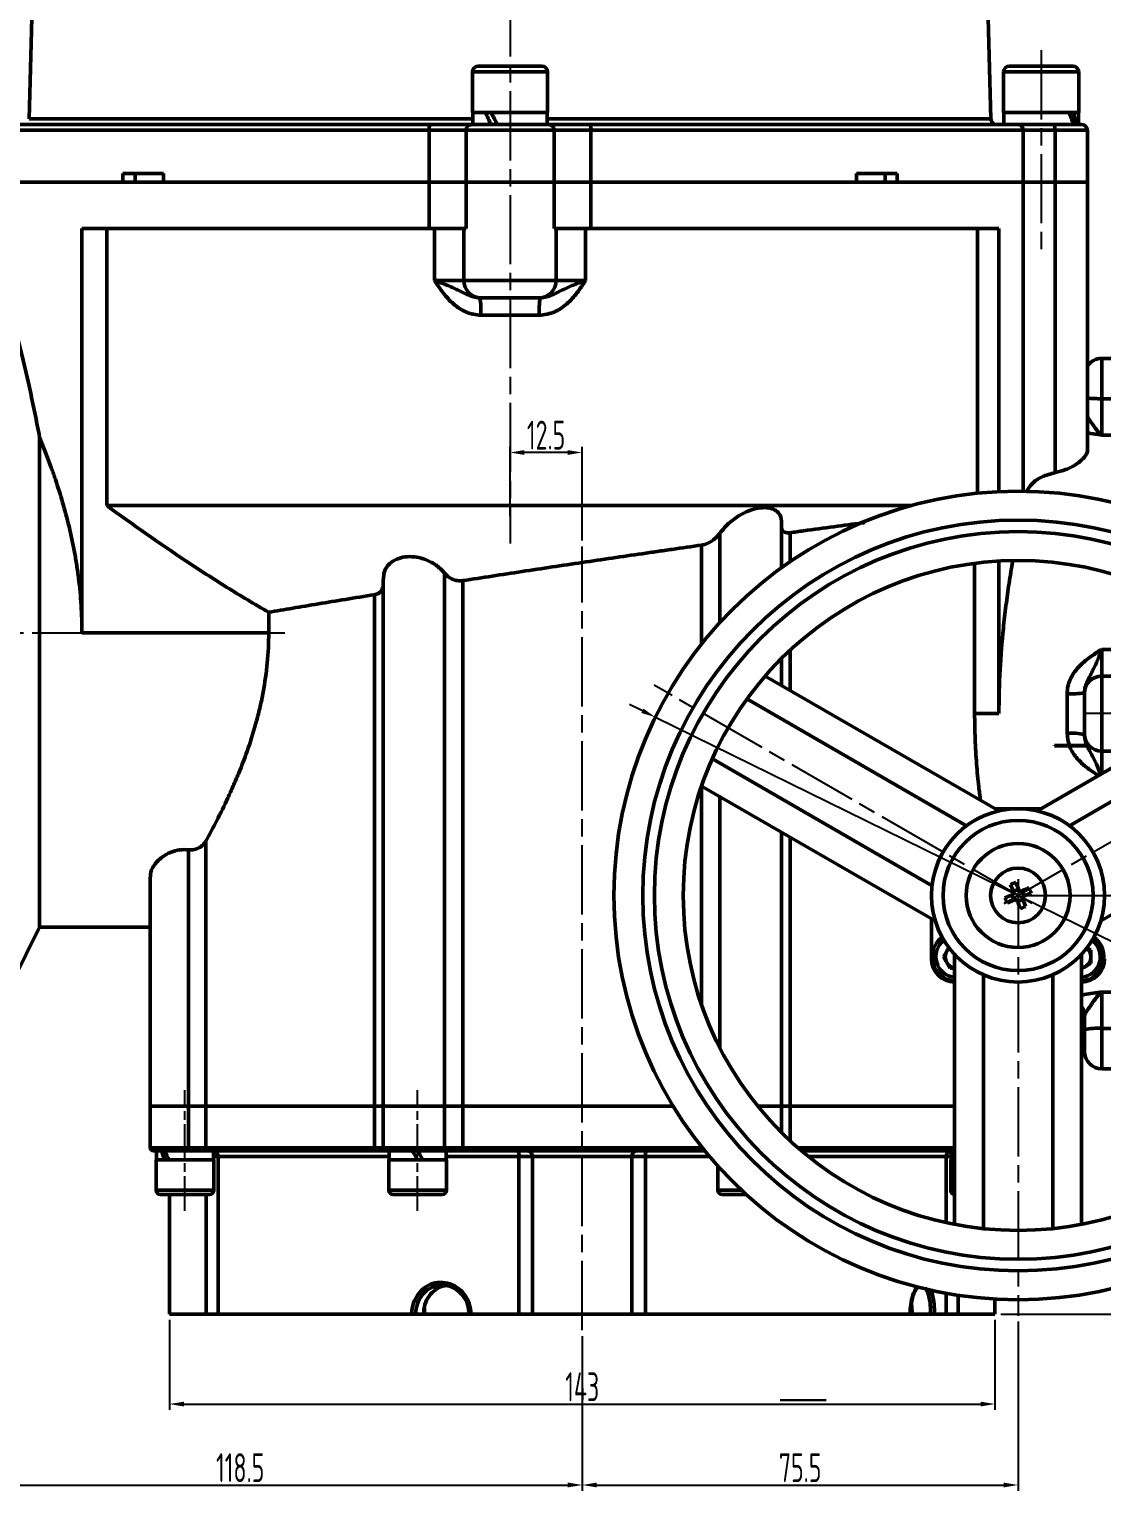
# Model space of a CAD drawing. Header units: millimetres. Extents: x 3338 to 4235, y 1659 to 2315.
# Drawn here: x 3509.4 to 3695.2, y 1926.8 to 2179.9 of the extents above; entities that cross this region are included whole.
import ezdxf

# ---------------------------------------------------------------- set-up
doc = ezdxf.new("R2010")
doc.units = ezdxf.units.MM
doc.linetypes.add('AM_ISO08W050', pattern=[18, 12, -1.5, 3, -1.5])
doc.linetypes.add('AM_ISO08W050x2', pattern=[9, 6, -0.75, 1.5, -0.75])
doc.layers.add('2-粗实线', color=4, linetype='Continuous')
for name, color, linetype, lineweight in [('4-尺寸线', 7, 'Continuous', 15), ('AM_5', 3, 'Continuous', 25), ('AM_7', 4, 'AM_ISO08W050', 25), ('AM_BOR', 7, 'Continuous', 50)]:
    doc.layers.add(name, color=color, linetype=linetype, lineweight=lineweight)
doc.styles.add('工程字', font='gbenor.shx', dxfattribs={"width": 0.707, "bigfont": 'hztxt.shx'})
doc.dimstyles.new('AM_GB', dxfattribs={"dimtxt": 3.5, "dimasz": 2.5, "dimexe": 1, "dimexo": 1, "dimgap": 0.5, "dimtad": 1, "dimdsep": 46, "dimtxsty": '工程字', "dimcen": 0, "dimclrd": 256, "dimclre": 256, "dimclrt": 2, "dimadec": 0, "dimazin": 2, "dimtp": 0.1, "dimtm": 0.1, "dimtfac": 0.71, "dimtmove": 0, "dimatfit": 3, "dimfxl": 0, "dimlwd": -1, "dimlwe": -1, "dimarcsym": 0})
doc.dimstyles.new('AM_GB$0', dxfattribs={"dimtxt": 3.5, "dimasz": 2.5, "dimexe": 1, "dimexo": 1, "dimgap": 0.5, "dimtad": 1, "dimdsep": 46, "dimtxsty": '工程字', "dimcen": 0, "dimclrd": 256, "dimclre": 256, "dimclrt": 2, "dimadec": 0, "dimazin": 2, "dimtp": 0.1, "dimtm": 0.1, "dimtfac": 0.71, "dimtmove": 0, "dimatfit": 3, "dimfxl": 0, "dimlwd": -1, "dimlwe": -1, "dimarcsym": 0})

# ---------------------------------------------------------------- blocks, each defined once
blk = doc.blocks.new('*D1')
at = {"layer": 'AM_5', "transparency": 16777216}
for p, q in [((3605.18, 1953.64), (3605.18, 1926.84)), ((3486.68, 1938.84), (3486.68, 1926.84)), ((3489.18, 1927.84), (3602.68, 1927.84))]:
    blk.add_line(p, q, dxfattribs=at)
for points in [[(3489.18, 1928.26), (3489.18, 1927.43), (3486.68, 1927.84)], [(3602.68, 1928.26), (3602.68, 1927.43), (3605.18, 1927.84)]]:
    blk.add_solid(points, dxfattribs=at)
at = {"layer": 'Defpoints', "color": 0}
for p in [(3605.18, 1954.64), (3486.68, 1939.84), (3605.18, 1927.84)]:
    blk.add_point(p, dxfattribs=at)
at = {"layer": 'AM_5', "color": 2, "transparency": 16777216, "insert": (3545.93, 1930.84), "char_height": 5, "attachment_point": 5, "style": '工程字'}
blk.add_mtext('118.5', dxfattribs=at)
blk = doc.blocks.new('*D2')
at = {"layer": 'AM_5', "transparency": 16777216}
for p, q in [((3680.68, 1956.14), (3680.68, 1926.84)), ((3605.18, 1953.64), (3605.18, 1926.84)), ((3607.68, 1927.84), (3678.18, 1927.84))]:
    blk.add_line(p, q, dxfattribs=at)
for points in [[(3607.68, 1928.26), (3607.68, 1927.43), (3605.18, 1927.84)], [(3678.18, 1928.26), (3678.18, 1927.43), (3680.68, 1927.84)]]:
    blk.add_solid(points, dxfattribs=at)
at = {"layer": 'Defpoints', "color": 0}
for p in [(3680.68, 1957.14), (3605.18, 1954.64), (3680.68, 1927.84)]:
    blk.add_point(p, dxfattribs=at)
at = {"layer": 'AM_5', "color": 2, "transparency": 16777216, "insert": (3642.93, 1930.84), "char_height": 5, "attachment_point": 5, "style": '工程字'}
blk.add_mtext('75.5', dxfattribs=at)
blk = doc.blocks.new('*D3')
at = {"layer": 'AM_5', "transparency": 16777216}
for p, q in [((3681.68, 2029.93), (3820.52, 2029.93)), ((3819.52, 1959.93), (3819.52, 2027.43)), ((3677.68, 1957.43), (3820.52, 1957.43))]:
    blk.add_line(p, q, dxfattribs=at)
for points in [[(3819.11, 2027.43), (3819.94, 2027.43), (3819.52, 2029.93)], [(3819.11, 1959.93), (3819.94, 1959.93), (3819.52, 1957.43)]]:
    blk.add_solid(points, dxfattribs=at)
at = {"layer": 'Defpoints', "color": 0}
for p in [(3680.68, 2029.93), (3819.52, 2029.93), (3676.68, 1957.43)]:
    blk.add_point(p, dxfattribs=at)
at = {"layer": 'AM_5', "color": 2, "transparency": 16777216, "insert": (3816.52, 1993.68), "char_height": 5, "attachment_point": 5, "rotation": 90, "style": '工程字'}
blk.add_mtext('72.5', dxfattribs=at)
blk = doc.blocks.new('*D4')
at = {"layer": 'AM_5', "transparency": 16777216}
for p, q in [((3807.67, 2061.43), (3834.74, 2061.43)), ((3833.74, 1959.93), (3833.74, 2058.93)), ((3677.68, 1957.43), (3834.74, 1957.43))]:
    blk.add_line(p, q, dxfattribs=at)
for points in [[(3833.32, 2058.93), (3834.16, 2058.93), (3833.74, 2061.43)], [(3833.32, 1959.93), (3834.16, 1959.93), (3833.74, 1957.43)]]:
    blk.add_solid(points, dxfattribs=at)
at = {"layer": 'Defpoints', "color": 0}
for p in [(3806.67, 2061.43), (3833.74, 2061.43), (3676.68, 1957.43)]:
    blk.add_point(p, dxfattribs=at)
at = {"layer": 'AM_5', "color": 2, "transparency": 16777216, "insert": (3830.74, 2009.43), "char_height": 5, "attachment_point": 5, "rotation": 90, "style": '工程字'}
blk.add_mtext('104', dxfattribs=at)
blk = doc.blocks.new('*D9')
at = {"layer": 'AM_5', "transparency": 16777216}
for p, q in [((3592.68, 2095.64), (3592.68, 2107.64)), ((3602.67, 2106.64), (3595.18, 2106.64)), ((3605.17, 2091.38), (3605.17, 2107.64))]:
    blk.add_line(p, q, dxfattribs=at)
for points in [[(3595.18, 2107.05), (3595.18, 2106.22), (3592.68, 2106.64)], [(3602.67, 2107.05), (3602.67, 2106.22), (3605.17, 2106.64)]]:
    blk.add_solid(points, dxfattribs=at)
at = {"layer": 'Defpoints', "color": 0}
for p in [(3592.68, 2106.64), (3592.68, 2094.64), (3605.17, 2090.38)]:
    blk.add_point(p, dxfattribs=at)
at = {"layer": 'AM_5', "color": 2, "transparency": 16777216, "insert": (3598.92, 2109.64), "char_height": 5, "attachment_point": 5, "style": '工程字'}
blk.add_mtext('12.5', dxfattribs=at)
blk = doc.blocks.new('*D14')
at = {"layer": 'AM_5', "transparency": 16777216}
for p, q in [((3533.68, 1956.43), (3533.68, 1940.86)), ((3676.68, 1956.43), (3676.68, 1940.86)), ((3536.18, 1941.86), (3674.18, 1941.86))]:
    blk.add_line(p, q, dxfattribs=at)
for points in [[(3536.18, 1942.27), (3536.18, 1941.44), (3533.68, 1941.86)], [(3674.18, 1942.27), (3674.18, 1941.44), (3676.68, 1941.86)]]:
    blk.add_solid(points, dxfattribs=at)
at = {"layer": 'Defpoints', "color": 0}
for p in [(3533.68, 1957.43), (3676.68, 1957.43), (3676.68, 1941.86)]:
    blk.add_point(p, dxfattribs=at)
at = {"layer": 'AM_5', "color": 2, "transparency": 16777216, "insert": (3605.18, 1944.86), "char_height": 5, "attachment_point": 5, "style": '工程字'}
blk.add_mtext('143', dxfattribs=at)
blk = doc.blocks.new('*D17')
at = {"layer": 'AM_5', "transparency": 16777216}
for p, q in [((3615.61, 2061.9), (3613.37, 2063.01)), ((3617.85, 2060.8), (3743.51, 1999.06)), ((3787.33, 1977.53), (3745.75, 1997.96))]:
    blk.add_line(p, q, dxfattribs=at)
for points in [[(3615.79, 2062.28), (3615.43, 2061.53), (3617.85, 2060.8)], [(3745.93, 1998.33), (3745.57, 1997.58), (3743.51, 1999.06)]]:
    blk.add_solid(points, dxfattribs=at)
at = {"layer": 'Defpoints', "color": 0}
for p in [(3617.85, 2060.8), (3743.51, 1999.06)]:
    blk.add_point(p, dxfattribs=at)
at = {"layer": 'AM_5', "color": 2, "transparency": 16777216, "insert": (3784.76, 1982.13), "char_height": 5, "attachment_point": 5, "rotation": 333.8321, "style": '工程字'}
blk.add_mtext('∅140', dxfattribs=at)

msp = doc.modelspace()

# ---------------------------------------------------------------- linework, layer by layer
at = {"color": 7, "linetype": 'Continuous', "lineweight": 25}
msp.add_line((3594.592, 1957.453), (3594.61, 1957.454), dxfattribs=at)
at = {"color": 7, "linetype": 'Continuous', "lineweight": 25, "flags": 128}
for points in [[(3591.025, 1957.461), (3590.336, 1957.462), (3589.65, 1957.464), (3588.967, 1957.465), (3588.288, 1957.467), (3587.613, 1957.468), (3586.942, 1957.47), (3586.275, 1957.471), (3585.613, 1957.473)], [(3591.025, 1957.461), (3591.768, 1957.459), (3592.455, 1957.458), (3593.069, 1957.456), (3593.595, 1957.455), (3594.02, 1957.454), (3594.333, 1957.454), (3594.525, 1957.453), (3594.592, 1957.453)]]:
    msp.add_lwpolyline(points, dxfattribs=at)
at = {"layer": '2-粗实线', "color": 0, "lineweight": 30}
for p, q in [((3555.138, 1957.537), (3551.405, 1957.546)), ((3653.671, 1957.315), (3657.404, 1957.307)), ((3639.455, 1942.549), (3647.418, 1942.538))]:
    msp.add_line(p, q, dxfattribs=at)
at = {"layer": '2-粗实线', "color": 0, "lineweight": 30, "flags": 128}
for points in [[(3551.405, 1957.546), (3550.359, 1957.548), (3549.325, 1957.55), (3548.313, 1957.552), (3547.334, 1957.555), (3546.399, 1957.557), (3545.518, 1957.559), (3544.702, 1957.56), (3543.958, 1957.562), (3543.295, 1957.563), (3542.721, 1957.564), (3542.241, 1957.565), (3541.862, 1957.566), (3541.586, 1957.567), (3541.417, 1957.567), (3541.357, 1957.567), (3541.357, 1957.567)], [(3555.138, 1957.537), (3555.932, 1957.535), (3556.706, 1957.534), (3557.441, 1957.532), (3558.119, 1957.531), (3558.721, 1957.529), (3559.234, 1957.528), (3559.643, 1957.527), (3559.938, 1957.527)], [(3561.983, 1957.523), (3561.691, 1957.523), (3561.409, 1957.524), (3561.138, 1957.525), (3560.877, 1957.525), (3560.626, 1957.525), (3560.386, 1957.526), (3560.157, 1957.526), (3559.938, 1957.527)], [(3561.983, 1957.523), (3562.94, 1957.521), (3564.001, 1957.519), (3565.162, 1957.517), (3566.421, 1957.514), (3567.773, 1957.511), (3569.217, 1957.508), (3570.748, 1957.505), (3572.362, 1957.501), (3574.054, 1957.498), (3575.822, 1957.494), (3577.659, 1957.49), (3579.562, 1957.486), (3581.525, 1957.482), (3583.544, 1957.477), (3585.613, 1957.473)], [(3614.61, 1957.409), (3614.56, 1957.409), (3614.401, 1957.409), (3614.135, 1957.41), (3613.764, 1957.411), (3613.294, 1957.412), (3612.728, 1957.414), (3612.073, 1957.415), (3611.336, 1957.417), (3610.526, 1957.419), (3609.651, 1957.421), (3608.721, 1957.423), (3607.745, 1957.425), (3606.735, 1957.428), (3605.702, 1957.43), (3604.657, 1957.432), (3603.612, 1957.435), (3602.577, 1957.437), (3601.565, 1957.439), (3600.586, 1957.442), (3599.651, 1957.444), (3598.771, 1957.446), (3597.954, 1957.447), (3597.21, 1957.449), (3596.548, 1957.45), (3595.973, 1957.451), (3595.494, 1957.452), (3595.114, 1957.453), (3594.838, 1957.454), (3594.67, 1957.454), (3594.61, 1957.454)], [(3614.61, 1957.408), (3614.651, 1957.408), (3614.836, 1957.408), (3615.142, 1957.407), (3615.56, 1957.406), (3616.08, 1957.404), (3616.69, 1957.403), (3617.373, 1957.401), (3618.112, 1957.4)], [(3623.506, 1957.387), (3622.846, 1957.389), (3622.182, 1957.39), (3621.514, 1957.392), (3620.841, 1957.393), (3620.164, 1957.395), (3619.484, 1957.397), (3618.8, 1957.398), (3618.112, 1957.4)], [(3623.506, 1957.387), (3625.392, 1957.383), (3627.237, 1957.379), (3629.036, 1957.375), (3630.784, 1957.37), (3632.476, 1957.366), (3634.107, 1957.363), (3635.673, 1957.359), (3637.17, 1957.355), (3638.594, 1957.352), (3639.94, 1957.349), (3641.205, 1957.346), (3642.385, 1957.343), (3643.477, 1957.34), (3644.479, 1957.338), (3645.386, 1957.335), (3646.198, 1957.333), (3646.911, 1957.331)], [(3648.904, 1957.326), (3648.692, 1957.327), (3648.469, 1957.327), (3648.236, 1957.328), (3647.992, 1957.329), (3647.737, 1957.329), (3647.472, 1957.33), (3647.197, 1957.331), (3646.911, 1957.331)], [(3648.904, 1957.326), (3649.193, 1957.326), (3649.595, 1957.325), (3650.102, 1957.323), (3650.699, 1957.322), (3651.372, 1957.32), (3652.105, 1957.319), (3652.877, 1957.317), (3653.671, 1957.315)], [(3667.356, 1957.283), (3667.306, 1957.283), (3667.147, 1957.284), (3666.881, 1957.284), (3666.51, 1957.285), (3666.04, 1957.287), (3665.474, 1957.288), (3664.819, 1957.289), (3664.082, 1957.291), (3663.272, 1957.293), (3662.397, 1957.295), (3661.467, 1957.297), (3660.491, 1957.3), (3659.482, 1957.302), (3658.449, 1957.304), (3657.404, 1957.307)]]:
    msp.add_lwpolyline(points, dxfattribs=at)
at = {"layer": '4-尺寸线'}
msp.add_line((3541.586, 1957.567), (3667.226, 1957.283), dxfattribs=at)
at = {"layer": 'AM_7'}
for p, q in [((3592.68, 2259.225), (3592.68, 2090.867)), ((3684.68, 2176.325), (3684.68, 2141.539)), ((3605.18, 1954.637), (3605.17, 2090.383)), ((3437.886, 2075.402), (3553.667, 2075.402)), ((3683.1, 2028.534), (3617.638, 2066.328)), ((3678.26, 2028.534), (3743.721, 2066.328)), ((3806.674, 2061.431), (3692.386, 2061.431)), ((3680.68, 2032.725), (3680.68, 1957.137))]:
    msp.add_line(p, q, dxfattribs=at)
at = {"layer": 'AM_7', "linetype": 'AM_ISO08W050x2'}
for p, q in [((3536.351, 1975.337), (3536.351, 1996.225)), ((3576.67, 1975.337), (3576.67, 1996.225))]:
    msp.add_line(p, q, dxfattribs=at)
at = {"layer": 'AM_BOR'}
for p, q in [((3511.595, 2248.79), (3509.385, 2164.405)), ((3675.975, 2164.405), (3673.765, 2248.79)), ((3586.18, 2172.531), (3586.18, 2165.531)), ((3599.18, 2172.531), (3586.18, 2172.531)), ((3587.18, 2173.531), (3598.18, 2173.531)), ((3599.18, 2165.531), (3599.18, 2172.531)), ((3678.18, 2172.531), (3678.18, 2165.531)), ((3691.18, 2172.531), (3678.18, 2172.531)), ((3679.18, 2173.531), (3690.18, 2173.531)), ((3691.18, 2165.531), (3691.18, 2172.531)), ((3509.385, 2164.405), (3586.24, 2164.405)), ((3599.18, 2165.531), (3586.18, 2165.531)), ((3586.24, 2165.531), (3586.24, 2163.431)), ((3599.12, 2163.431), (3599.12, 2165.531)), ((3599.12, 2164.405), (3675.975, 2164.405)), ((3691.18, 2165.531), (3678.18, 2165.531)), ((3678.24, 2165.531), (3678.24, 2163.431)), ((3691.12, 2163.431), (3691.12, 2165.531)), ((3578.664, 2162.431), (3503.778, 2162.431)), ((3504.766, 2163.431), (3578.82, 2163.431)), ((3585.049, 2162.431), (3578.664, 2162.431)), ((3578.664, 2162.431), (3578.664, 2153.431)), ((3578.82, 2163.431), (3586.003, 2163.431)), ((3600.311, 2162.431), (3585.049, 2162.431)), ((3585.049, 2162.431), (3585.049, 2153.431)), ((3586.003, 2163.431), (3599.357, 2163.431)), ((3599.357, 2163.431), (3606.54, 2163.431)), ((3600.311, 2162.431), (3600.311, 2153.431)), ((3606.696, 2162.431), (3600.311, 2162.431)), ((3606.54, 2163.431), (3680.594, 2163.431)), ((3606.696, 2162.431), (3606.696, 2153.431)), ((3681.582, 2162.431), (3606.696, 2162.431)), ((3680.594, 2163.431), (3686.782, 2163.431)), ((3681.582, 2162.431), (3681.582, 2153.431)), ((3687.082, 2162.431), (3681.582, 2162.431)), ((3686.782, 2163.431), (3691.68, 2163.431)), ((3687.082, 2162.431), (3687.082, 2153.431)), ((3692.68, 2162.431), (3687.082, 2162.431)), ((3692.68, 2153.431), (3692.68, 2162.431)), ((3525.603, 2154.931), (3525.603, 2153.431)), ((3532.674, 2154.931), (3525.603, 2154.931)), ((3527.728, 2154.931), (3527.728, 2153.431)), ((3532.674, 2154.931), (3532.674, 2153.431)), ((3652.686, 2154.931), (3652.686, 2153.431)), ((3659.757, 2154.931), (3652.686, 2154.931)), ((3657.632, 2154.931), (3657.632, 2153.431)), ((3659.757, 2154.931), (3659.757, 2153.431)), ((3503.778, 2153.431), (3525.603, 2153.431)), ((3503.778, 2153.431), (3578.664, 2153.431)), ((3532.674, 2153.431), (3578.664, 2153.431)), ((3585.049, 2153.431), (3578.664, 2153.431)), ((3578.664, 2145.431), (3578.664, 2153.431)), ((3600.311, 2153.431), (3585.049, 2153.431)), ((3585.049, 2153.431), (3585.049, 2145.431)), ((3606.696, 2153.431), (3600.311, 2153.431)), ((3600.311, 2145.431), (3600.311, 2153.431)), ((3606.696, 2153.431), (3652.686, 2153.431)), ((3606.696, 2153.431), (3606.696, 2145.431)), ((3606.696, 2153.431), (3681.582, 2153.431)), ((3659.757, 2153.431), (3681.582, 2153.431)), ((3687.082, 2153.431), (3681.582, 2153.431)), ((3681.582, 2099.925), (3681.582, 2153.431)), ((3692.68, 2153.431), (3687.082, 2153.431)), ((3687.082, 2153.431), (3687.082, 2103.157)), ((3692.68, 2107.134), (3692.68, 2153.431)), ((3518.525, 2145.431), (3518.525, 2075.431)), ((3518.525, 2145.431), (3578.664, 2145.431)), ((3522.814, 2097.431), (3522.814, 2145.431)), ((3585.049, 2145.431), (3578.664, 2145.431)), ((3579.599, 2136.431), (3579.599, 2145.431)), ((3584.68, 2145.431), (3584.68, 2136.431)), ((3606.696, 2145.431), (3600.311, 2145.431)), ((3600.68, 2136.431), (3600.68, 2145.431)), ((3605.761, 2145.431), (3605.761, 2136.431)), ((3606.696, 2145.431), (3677.354, 2145.431)), ((3673.624, 2145.431), (3673.624, 2099.575)), ((3677.354, 2145.431), (3677.354, 2099.852)), ((3579.599, 2136.431), (3584.68, 2136.431)), ((3584.68, 2136.431), (3600.68, 2136.431)), ((3600.68, 2136.431), (3605.761, 2136.431)), ((3587.684, 2133.431), (3587.445, 2133.431)), ((3597.68, 2133.431), (3587.68, 2133.431)), ((3597.914, 2133.431), (3597.676, 2133.431)), ((3597.739, 2130.431), (3587.621, 2130.431)), ((3707.18, 2122.931), (3695.18, 2122.931)), ((3695.18, 2122.931), (3695.18, 2115.954)), ((3695.18, 2115.954), (3695.18, 2109.666)), ((3695.18, 2115.954), (3700.18, 2115.954)), ((3511.18, 2024.431), (3511.18, 2109.243)), ((3700.18, 2109.666), (3695.18, 2109.666)), ((3662.139, 2097.431), (3522.814, 2097.431)), ((3639.69, 2086.675), (3639.69, 2094.598)), ((3625.838, 2090.594), (3625.838, 2073.433)), ((3629.01, 2092.643), (3629.01, 2077.156)), ((3641.186, 2092.745), (3641.186, 2087.726)), ((3581.35, 2085.724), (3581.35, 1993.431)), ((3673.151, 2087.441), (3673.151, 2061.431)), ((3677.354, 2087.836), (3677.354, 2061.431)), ((3570.67, 2084.616), (3570.67, 1993.431)), ((3584.522, 2084.449), (3584.522, 1993.431)), ((3569.174, 2082.011), (3569.174, 1993.431)), ((3550.873, 2075.431), (3550.873, 2078.974)), ((3518.525, 2075.431), (3550.873, 2075.431)), ((3639.69, 2066.299), (3639.69, 2070.966)), ((3641.186, 2072.408), (3641.186, 2065.435)), ((3695.18, 2072.55), (3700.18, 2072.55)), ((3695.18, 2072.55), (3695.18, 2067.931)), ((3677.348, 2044.557), (3636.862, 2067.931)), ((3724.498, 2067.931), (3684.026, 2044.565)), ((3700.18, 2067.931), (3695.18, 2067.931)), ((3695.18, 2067.931), (3695.18, 2054.931)), ((3633.72, 2063.972), (3671.774, 2042.001)), ((3689.18, 2058.009), (3689.18, 2064.854)), ((3727.64, 2063.972), (3689.586, 2042.001)), ((3692.18, 2064.931), (3692.18, 2065.061)), ((3692.18, 2057.931), (3692.18, 2064.931)), ((3673.151, 2061.431), (3677.354, 2061.431)), ((3692.18, 2057.802), (3692.18, 2057.931)), ((3686.963, 2055.922), (3686.963, 2055.832)), ((3692.952, 2055.922), (3686.963, 2055.922)), ((3693.037, 2055.832), (3686.963, 2055.832)), ((3627.72, 2053.58), (3665.774, 2031.609)), ((3695.18, 2054.931), (3700.18, 2054.931)), ((3695.18, 2054.931), (3695.18, 2051.005)), ((3625.838, 2048.809), (3625.838, 2011.054)), ((3625.862, 2048.879), (3666.32, 2025.52)), ((3695.037, 2025.519), (3735.498, 2048.879)), ((3629.01, 2047.061), (3629.01, 2003.584)), ((3684.661, 2044.931), (3676.699, 2044.931)), ((3639.69, 1993.431), (3639.69, 2040.895)), ((3641.186, 2040.031), (3641.186, 1993.431)), ((3537.005, 2037.848), (3537.005, 1993.431)), ((3539.959, 2039.313), (3539.959, 1993.431)), ((3530.351, 2033.171), (3530.351, 1993.431)), ((3671.905, 2031.931), (3671.88, 2031.931)), ((3671.88, 2031.931), (3671.88, 2031.818)), ((3679.985, 2029.114), (3679.611, 2030.02)), ((3679.863, 2030.627), (3680.768, 2031.001)), ((3681.375, 2030.749), (3681.749, 2029.843)), ((3671.88, 2028.045), (3671.88, 2027.931)), ((3671.88, 2027.931), (3671.905, 2027.931)), ((3681.497, 2029.236), (3680.592, 2028.862)), ((3665.68, 2025.89), (3665.68, 2018.931)), ((3504.18, 2010.431), (3511.18, 2024.431)), ((3511.18, 2024.431), (3530.351, 2024.431)), ((3667.764, 2019.325), (3668.686, 2020.923)), ((3669.68, 2019.696), (3669.68, 1972.984)), ((3691.68, 1972.984), (3691.68, 2019.727)), ((3692.626, 2020.86), (3693.287, 2020.479)), ((3693.287, 2020.479), (3693.287, 2018.17)), ((3668.919, 2017.325), (3667.764, 2019.325)), ((3669.68, 2017.325), (3668.919, 2017.325)), ((3693.287, 2018.17), (3691.68, 2017.242)), ((3674.68, 1972.242), (3674.68, 2016.184)), ((3686.68, 1972.242), (3686.68, 2016.184)), ((3695.18, 2013.196), (3700.18, 2013.196)), ((3695.18, 2013.196), (3695.18, 2006.909)), ((3692.18, 2006.688), (3692.18, 2009.057)), ((3692.18, 2002.931), (3692.18, 2006.688)), ((3700.18, 2006.909), (3695.18, 2006.909)), ((3695.18, 2006.909), (3695.18, 1999.931)), ((3695.18, 1999.931), (3707.18, 1999.931)), ((3530.351, 1993.431), (3530.351, 1986.231)), ((3537.005, 1993.431), (3530.351, 1993.431)), ((3537.005, 1986.231), (3537.005, 1993.431)), ((3537.005, 1993.431), (3539.959, 1993.431)), ((3539.959, 1993.431), (3539.959, 1986.231)), ((3539.959, 1993.431), (3569.174, 1993.431)), ((3569.174, 1986.231), (3569.174, 1993.431)), ((3569.174, 1993.431), (3570.67, 1993.431)), ((3570.67, 1993.431), (3570.67, 1986.231)), ((3581.35, 1993.431), (3570.67, 1993.431)), ((3581.35, 1986.231), (3581.35, 1993.431)), ((3581.35, 1993.431), (3584.522, 1993.431)), ((3584.522, 1993.431), (3584.522, 1986.231)), ((3584.522, 1993.431), (3620.934, 1993.431)), ((3639.69, 1993.431), (3635.605, 1993.431)), ((3639.69, 1988.897), (3639.69, 1993.431)), ((3639.69, 1993.431), (3641.186, 1993.431)), ((3641.186, 1993.431), (3669.68, 1993.431)), ((3641.186, 1993.431), (3641.186, 1987.455)), ((3530.351, 1986.231), (3537.005, 1986.231)), ((3536.951, 1985.731), (3530.851, 1985.731)), ((3531.411, 1985.731), (3531.411, 1984.131)), ((3540.397, 1985.731), (3536.951, 1985.731)), ((3537.005, 1986.231), (3539.959, 1986.231)), ((3539.959, 1986.231), (3569.174, 1986.231)), ((3569.415, 1985.731), (3540.397, 1985.731)), ((3541.291, 1984.131), (3541.291, 1985.731)), ((3542.126, 1984.731), (3541.291, 1984.731)), ((3542.126, 1984.731), (3542.126, 1957.431)), ((3571.73, 1984.731), (3542.126, 1984.731)), ((3569.174, 1986.231), (3570.67, 1986.231)), ((3571.17, 1985.731), (3569.415, 1985.731)), ((3570.67, 1986.231), (3581.35, 1986.231)), ((3580.96, 1985.731), (3571.17, 1985.731)), ((3571.73, 1985.731), (3571.73, 1984.131)), ((3584.661, 1985.731), (3580.96, 1985.731)), ((3581.35, 1986.231), (3584.522, 1986.231)), ((3581.61, 1984.131), (3581.61, 1985.731)), ((3594.219, 1984.731), (3581.61, 1984.731)), ((3584.522, 1986.231), (3625.838, 1986.231)), ((3625.699, 1985.731), (3584.661, 1985.731)), ((3596.574, 1984.731), (3594.219, 1984.731)), ((3594.219, 1957.431), (3594.219, 1984.731)), ((3613.786, 1984.731), (3596.574, 1984.731)), ((3596.574, 1984.731), (3596.574, 1957.431)), ((3613.786, 1957.431), (3613.786, 1984.731)), ((3616.141, 1984.731), (3613.786, 1984.731)), ((3616.141, 1984.731), (3616.141, 1957.431)), ((3627.229, 1984.731), (3616.141, 1984.731)), ((3626.4, 1985.731), (3625.699, 1985.731)), ((3625.838, 1986.231), (3625.838, 1986.43)), ((3625.838, 1986.231), (3625.996, 1986.231)), ((3642.545, 1986.231), (3669.68, 1986.231)), ((3669.68, 1985.731), (3643.125, 1985.731)), ((3668.234, 1984.731), (3644.335, 1984.731)), ((3668.234, 1973.282), (3668.234, 1984.731)), ((3669.069, 1984.731), (3668.234, 1984.731)), ((3669.069, 1985.731), (3669.069, 1984.131)), ((3531.351, 1984.131), (3531.351, 1978.881)), ((3531.351, 1984.131), (3541.351, 1984.131)), ((3541.351, 1978.881), (3541.351, 1984.131)), ((3571.67, 1984.131), (3571.67, 1978.881)), ((3571.67, 1984.131), (3581.67, 1984.131)), ((3581.67, 1978.881), (3581.67, 1984.131)), ((3628.69, 1983.059), (3628.69, 1978.881)), ((3669.009, 1984.131), (3669.009, 1978.881)), ((3669.009, 1984.131), (3669.68, 1984.131)), ((3531.351, 1978.881), (3541.351, 1978.881)), ((3540.601, 1978.131), (3532.101, 1978.131)), ((3533.68, 1978.131), (3533.68, 1957.431)), ((3540.047, 1957.431), (3540.047, 1978.131)), ((3571.67, 1978.881), (3581.67, 1978.881)), ((3580.92, 1978.131), (3572.42, 1978.131)), ((3628.69, 1978.881), (3632.785, 1978.881)), ((3633.597, 1978.131), (3629.44, 1978.131)), ((3669.009, 1978.881), (3669.68, 1978.881)), ((3668.234, 1957.431), (3668.234, 1961.047)), ((3670.312, 1960.703), (3670.312, 1957.431)), ((3676.68, 1957.431), (3676.68, 1960.046)), ((3540.047, 1957.431), (3533.68, 1957.431)), ((3542.126, 1957.431), (3540.047, 1957.431)), ((3542.126, 1957.431), (3575.659, 1957.431)), ((3576.351, 1957.431), (3575.659, 1957.431)), ((3576.351, 1957.431), (3577.679, 1957.431)), ((3577.832, 1957.431), (3577.679, 1957.431)), ((3577.832, 1958.439), (3577.832, 1957.431)), ((3577.832, 1957.431), (3585.59, 1957.431)), ((3585.902, 1957.431), (3585.552, 1957.431)), ((3585.902, 1957.431), (3594.219, 1957.431)), ((3596.574, 1957.431), (3594.219, 1957.431)), ((3613.786, 1957.431), (3596.574, 1957.431)), ((3616.141, 1957.431), (3613.786, 1957.431)), ((3616.141, 1957.431), (3661.965, 1957.431)), ((3662.333, 1957.431), (3665.539, 1957.431)), ((3666.207, 1957.431), (3665.539, 1957.431)), ((3666.207, 1957.431), (3668.234, 1957.431)), ((3670.312, 1957.431), (3668.234, 1957.431)), ((3676.68, 1957.431), (3670.312, 1957.431))]:
    msp.add_line(p, q, dxfattribs=at)
at = {"layer": 'AM_BOR', "flags": 128}
for points in [[(3687.082, 2162.431), (3687.076, 2162.626), (3687.059, 2162.814), (3687.032, 2162.987), (3686.994, 2163.138), (3686.949, 2163.263), (3686.897, 2163.355), (3686.84, 2163.412), (3686.782, 2163.431)], [(3678.41, 2029.524), (3678.576, 2029.592), (3678.743, 2029.661), (3678.911, 2029.731), (3679.08, 2029.8), (3679.25, 2029.871), (3679.42, 2029.941), (3679.591, 2030.012), (3679.763, 2030.083)], [(3679.925, 2030.474), (3679.855, 2030.646), (3679.784, 2030.817), (3679.713, 2030.987), (3679.643, 2031.157), (3679.574, 2031.326), (3679.504, 2031.494), (3679.435, 2031.661), (3679.366, 2031.827)], [(3680.272, 2032.201), (3680.341, 2032.035), (3680.41, 2031.868), (3680.479, 2031.7), (3680.549, 2031.531), (3680.619, 2031.361), (3680.69, 2031.191), (3680.76, 2031.02), (3680.831, 2030.849)], [(3681.223, 2030.686), (3681.394, 2030.757), (3681.565, 2030.827), (3681.736, 2030.898), (3681.906, 2030.968), (3682.075, 2031.038), (3682.243, 2031.107), (3682.41, 2031.176), (3682.576, 2031.245)], [(3682.95, 2030.339), (3682.784, 2030.27), (3682.617, 2030.201), (3682.449, 2030.132), (3682.28, 2030.062), (3682.11, 2029.992), (3681.94, 2029.922), (3681.769, 2029.851), (3681.597, 2029.78)], [(3680.137, 2029.177), (3679.965, 2029.106), (3679.794, 2029.035), (3679.624, 2028.965), (3679.454, 2028.895), (3679.285, 2028.825), (3679.117, 2028.755), (3678.95, 2028.686), (3678.784, 2028.618)], [(3681.088, 2027.661), (3681.019, 2027.827), (3680.95, 2027.994), (3680.881, 2028.162), (3680.811, 2028.331), (3680.741, 2028.501), (3680.67, 2028.672), (3680.6, 2028.843), (3680.529, 2029.014)], [(3681.434, 2029.388), (3681.505, 2029.217), (3681.576, 2029.046), (3681.646, 2028.875), (3681.717, 2028.706), (3681.786, 2028.537), (3681.856, 2028.369), (3681.925, 2028.201), (3681.993, 2028.035)], [(3569.174, 1986.231), (3569.178, 1986.134), (3569.192, 1986.04), (3569.214, 1985.954), (3569.244, 1985.878), (3569.281, 1985.816), (3569.323, 1985.769), (3569.368, 1985.741), (3569.415, 1985.731)], [(3576.67, 1984.131), (3576.36, 1984.667), (3576.052, 1985.201), (3575.746, 1985.731)], [(3576.67, 1985.731), (3576.98, 1985.195), (3577.288, 1984.661), (3577.594, 1984.131)], [(3584.522, 1986.231), (3584.525, 1986.134), (3584.532, 1986.04), (3584.545, 1985.954), (3584.563, 1985.878), (3584.584, 1985.816), (3584.608, 1985.769), (3584.634, 1985.741), (3584.661, 1985.731)], [(3625.838, 1986.231), (3625.835, 1986.134), (3625.827, 1986.04), (3625.815, 1985.954), (3625.797, 1985.878), (3625.776, 1985.816), (3625.752, 1985.769), (3625.726, 1985.741), (3625.699, 1985.731)]]:
    msp.add_lwpolyline(points, dxfattribs=at)
at = {"layer": 'AM_BOR'}
for radius in [70, 65, 63, 58, 15, 13, 9, 4.75]:
    msp.add_circle((3680.68, 2029.931), radius, dxfattribs=at)
for centre, radius, start, end in [((3587.18, 2172.531), 1, 90, 180), ((3598.18, 2172.531), 1, 0, 90), ((3679.18, 2172.531), 1, 90, 180), ((3690.18, 2172.531), 1, 0, 90), ((3676.975, 2164.431), 1, 181.5, 270), ((3580.386, 2162.675), 1.739, 154.23434, 188.06232), ((3586.027, 2162.454), 0.978, 91.38505, 181.32103), ((3599.333, 2162.454), 0.978, 358.67891, 88.61504), ((3604.974, 2162.675), 1.739, 351.93779, 25.76545), ((3680.588, 2162.437), 0.994, 359.65019, 89.64629), ((3691.68, 2162.431), 1, 0, 90), ((3587.68, 2136.431), 3, 180, 270), ((3597.68, 2136.431), 3, 270, 0), ((3574.666, 2131.179), 12.976, 356.69789, 9.99652), ((3610.694, 2131.179), 12.977, 170.00361, 183.302), ((3695.18, 2119.931), 3, 90, 146.44269), ((3694.872, 2139.909), 23.958, 264.74947, 270.73573), ((3695.18, 2064.931), 3, 90, 180), ((3689.926, 2075.857), 11.029, 266.11923, 281.79063), ((3689.926, 2047.006), 11.029, 78.20937, 93.88077), ((3695.18, 2057.931), 3, 180, 270), ((3685.75, 2017.659), 15.54, 110.64133, 114.25508), ((3668.404, 2024.859), 15.544, 20.64186, 24.25472), ((3692.957, 2035.004), 15.545, 200.64197, 204.25461), ((3675.611, 2042.2), 15.537, 290.64107, 294.25567), ((3670.073, 2019.325), 4.25, 126.8557, 264.68885), ((3691.287, 2019.325), 4.25, 275.31115, 53.1443), ((3670.073, 2019.325), 3.625, 128.0598, 263.76978), ((3670.073, 2019.325), 2, 150, 210), ((3670.073, 2019.325), 2, 131.17745, 150), ((3691.287, 2019.325), 3.625, 276.23022, 51.9402), ((3691.287, 2019.325), 2, 0, 48.82255), ((3669.68, 2018.931), 4, 180, 270), ((3670.073, 2019.325), 2, 210, 258.656), ((3691.68, 2018.931), 4, 270, 0), ((3691.287, 2019.325), 2, 281.344, 300), ((3691.287, 2019.325), 2, 300, 0), ((3689.192, 2009.057), 2.988, 0.00512, 33.62818), ((3689.18, 2008.931), 3, 0, 33.55731), ((3694.434, 1996.533), 10.403, 85.88789, 102.51428), ((3695.18, 2002.931), 3, 180, 270), ((3530.851, 1986.231), 0.5, 180, 270), ((3535.818, 1986.108), 1.193, 341.6113, 5.94036), ((3540.43, 1986.202), 0.472, 176.45259, 265.94801), ((3541.131, 1984.738), 0.995, 359.62188, 80.74781), ((3571.17, 1986.231), 0.5, 180, 270), ((3580.897, 1986.182), 0.455, 277.92073, 6.17046), ((3592.63, 1984.974), 1.607, 351.31226, 28.12537), ((3595.595, 1984.753), 0.979, 358.74792, 88.69066), ((3614.765, 1984.753), 0.979, 91.30934, 181.25208), ((3617.729, 1984.974), 1.607, 151.87463, 188.68774), ((3669.229, 1984.738), 0.995, 99.25219, 180.37812), ((3532.101, 1978.881), 0.75, 180, 270), ((3540.601, 1978.881), 0.75, 270, 0), ((3572.42, 1978.881), 0.75, 180, 270), ((3580.92, 1978.881), 0.75, 270, 0), ((3629.44, 1978.881), 0.75, 180, 270), ((3669.759, 1978.881), 0.75, 180, 263.95169)]:
    msp.add_arc(centre, radius, start, end, dxfattribs=at)
for centre, major_axis, ratio, start_param, end_param in [((3592.68, 2163.431), (-5.902, 11.069), 0.2328267, 1.2578971, 1.4472938), ((3592.68, 2165.531), (-5.902, 11.069), 0.2328267, 1.4472938, 1.6366905), ((3592.68, 2163.431), (-3.977, 7.46), 0.2328267, 1.378906, 1.4472938), ((3684.68, 2163.431), (-4.162, 10.998), 0.4468137, 4.5448784, 4.734275), ((3684.68, 2165.531), (-4.162, 10.998), 0.4468137, 4.3554817, 4.5448784), ((3536.351, 1984.131), (-4.008, 8.446), 0.3419987, 1.2218177, 1.409921), ((3536.351, 1985.731), (-4.008, 8.446), 0.3419987, 1.409921, 1.5980244)]:
    msp.add_ellipse(centre, major_axis=major_axis, ratio=ratio, start_param=start_param, end_param=end_param, dxfattribs=at)
for points, knots in [([(3504.18, 2138.338), (3504.42, 2137.504), (3504.679, 2136.595), (3505.225, 2134.647), (3505.513, 2133.608), (3506.406, 2130.317), (3507.023, 2127.96), (3508.258, 2122.996), (3508.876, 2120.388), (3509.773, 2116.308), (3510.068, 2114.918), (3510.638, 2112.108), (3510.914, 2110.685), (3511.18, 2109.243)], [0, 0, 0, 0, 0.125, 0.125, 0.25, 0.25, 0.5, 0.5, 0.75, 0.75, 0.875, 0.875, 1, 1, 1, 1]), ([(3587.445, 2133.431), (3587.073, 2133.431), (3586.717, 2133.487), (3586.033, 2133.663), (3585.708, 2133.784), (3585.088, 2134.049), (3584.789, 2134.194), (3584.195, 2134.487), (3583.901, 2134.635), (3583.301, 2134.927), (3582.995, 2135.071), (3582.365, 2135.354), (3582.039, 2135.493), (3581.369, 2135.766), (3581.025, 2135.901), (3580.497, 2136.101), (3580.319, 2136.167), (3579.961, 2136.299), (3579.778, 2136.366), (3579.599, 2136.431)], [0, 0, 0, 0, 0.125, 0.125, 0.25, 0.25, 0.375, 0.375, 0.5, 0.5, 0.625, 0.625, 0.75, 0.75, 0.875, 0.875, 0.9375, 0.9375, 1, 1, 1, 1]), ([(3587.621, 2130.431), (3587.179, 2130.431), (3586.745, 2130.479), (3586.106, 2130.614), (3585.895, 2130.67), (3585.477, 2130.803), (3585.27, 2130.88), (3584.665, 2131.136), (3584.281, 2131.343), (3583.546, 2131.815), (3583.194, 2132.083), (3582.209, 2132.94), (3581.633, 2133.59), (3580.835, 2134.627), (3580.58, 2134.983), (3580.207, 2135.523), (3580.084, 2135.704), (3579.841, 2136.067), (3579.719, 2136.25), (3579.599, 2136.431)], [0, 0, 0, 0, 0.125, 0.125, 0.1875, 0.1875, 0.25, 0.25, 0.375, 0.375, 0.5, 0.5, 0.75, 0.75, 0.875, 0.875, 0.9375, 0.9375, 1, 1, 1, 1]), ([(3597.739, 2130.431), (3598.181, 2130.431), (3598.615, 2130.479), (3599.254, 2130.614), (3599.465, 2130.67), (3599.883, 2130.803), (3600.09, 2130.88), (3600.695, 2131.136), (3601.079, 2131.343), (3601.814, 2131.815), (3602.166, 2132.083), (3603.151, 2132.94), (3603.727, 2133.59), (3604.525, 2134.627), (3604.78, 2134.983), (3605.153, 2135.523), (3605.276, 2135.704), (3605.519, 2136.067), (3605.641, 2136.25), (3605.761, 2136.431)], [0, 0, 0, 0, 0.125, 0.125, 0.1875, 0.1875, 0.25, 0.25, 0.375, 0.375, 0.5, 0.5, 0.75, 0.75, 0.875, 0.875, 0.9375, 0.9375, 1, 1, 1, 1]), ([(3597.914, 2133.431), (3598.287, 2133.431), (3598.643, 2133.487), (3599.327, 2133.663), (3599.651, 2133.784), (3600.272, 2134.049), (3600.571, 2134.194), (3601.164, 2134.487), (3601.459, 2134.635), (3602.059, 2134.927), (3602.365, 2135.071), (3602.995, 2135.354), (3603.32, 2135.493), (3603.991, 2135.766), (3604.335, 2135.901), (3604.863, 2136.101), (3605.041, 2136.167), (3605.399, 2136.299), (3605.582, 2136.366), (3605.761, 2136.431)], [0, 0, 0, 0, 0.125, 0.125, 0.25, 0.25, 0.375, 0.375, 0.5, 0.5, 0.625, 0.625, 0.75, 0.75, 0.875, 0.875, 0.9375, 0.9375, 1, 1, 1, 1]), ([(3692.68, 2112.844), (3692.752, 2112.734), (3693.216, 2112.03), (3694.124, 2110.675), (3694.826, 2109.905), (3695.134, 2109.695), (3695.178, 2109.668), (3695.18, 2109.666)], [0, 0, 0, 0, 0.09487291, 0.60897843, 0.9437348, 0.99770484, 1, 1, 1, 1]), ([(3511.18, 2109.243), (3511.647, 2108.118), (3512.114, 2106.945), (3512.807, 2105.112), (3513.037, 2104.49), (3513.487, 2103.232), (3513.708, 2102.595), (3514.795, 2099.369), (3515.597, 2096.656), (3516.628, 2092.368), (3516.943, 2090.901), (3517.361, 2088.641), (3517.491, 2087.881), (3517.728, 2086.358), (3517.836, 2085.593), (3518.125, 2083.287), (3518.274, 2081.736), (3518.423, 2079.388), (3518.461, 2078.602), (3518.512, 2077.022), (3518.525, 2076.226), (3518.525, 2075.431)], [0, 0, 0, 0, 0.125, 0.125, 0.1875, 0.1875, 0.25, 0.25, 0.5, 0.5, 0.625, 0.625, 0.6875, 0.6875, 0.75, 0.75, 0.875, 0.875, 0.9375, 0.9375, 1, 1, 1, 1]), ([(3695.18, 2109.666), (3695.176, 2109.667), (3695.087, 2109.68), (3694.454, 2109.772), (3693.589, 2109.889), (3692.884, 2109.998), (3692.68, 2110.029)], [0, 0, 0, 0, 0.0050573, 0.103447, 0.7403106, 1, 1, 1, 1]), ([(3687.082, 2103.157), (3687.71, 2103.317), (3689.106, 2103.671), (3690.908, 2104.616), (3692.211, 2105.805), (3692.852, 2106.73), (3692.666, 2107.119), (3692.659, 2107.134)], [0, 0, 0, 0, 0.1911452, 0.4248165, 0.6932662, 0.9883322, 1, 1, 1, 1]), ([(3687.082, 2103.157), (3686.304, 2102.944), (3684.752, 2102.519), (3683.008, 2101.324), (3682.376, 2100.283), (3682.049, 2099.744)], [0, 0, 0, 0, 0.3264094, 0.6515295, 1, 1, 1, 1]), ([(3550.873, 2078.974), (3548.43, 2080.365), (3546.024, 2081.807), (3541.266, 2084.768), (3538.914, 2086.287), (3531.922, 2090.933), (3527.343, 2094.147), (3522.814, 2097.431)], [0, 0, 0, 0, 0.25, 0.25, 0.5, 0.5, 1, 1, 1, 1]), ([(3629.01, 2092.643), (3629.557, 2093.305), (3630.544, 2094.501), (3632.547, 2095.883), (3634.407, 2096.72), (3636.082, 2097.11), (3637.496, 2097.101), (3638.602, 2096.734), (3639.427, 2095.98), (3639.715, 2095.199), (3639.681, 2094.653), (3639.678, 2094.598)], [0, 0, 0, 0, 0.1825604, 0.3295292, 0.4460258, 0.5450675, 0.6443806, 0.7378555, 0.8376654, 0.9835511, 1, 1, 1, 1]), ([(3639.687, 2093.881), (3639.69, 2093.654), (3639.695, 2093.246), (3640.112, 2092.854), (3640.631, 2092.697), (3641.038, 2092.732), (3641.186, 2092.745)], [0, 0, 0, 0, 0.32670405, 0.58738163, 0.84988763, 1, 1, 1, 1]), ([(3641.186, 2092.745), (3641.971, 2092.853), (3644.566, 2093.211), (3648.766, 2093.785), (3652.291, 2094.264), (3653.964, 2094.489), (3654.119, 2094.51)], [0, 0, 0, 0, 0.1709293, 0.5653522, 0.959773, 1, 1, 1, 1]), ([(3584.522, 2084.449), (3587.856, 2084.968), (3591.265, 2085.493), (3598.229, 2086.552), (3601.704, 2087.074), (3608.644, 2088.106), (3612.108, 2088.614), (3616.43, 2089.243), (3617.295, 2089.368), (3619.022, 2089.617), (3619.887, 2089.742), (3622.466, 2090.113), (3624.163, 2090.356), (3625.838, 2090.594)], [0, 0, 0, 0, 0.25, 0.25, 0.5, 0.5, 0.75, 0.75, 0.8125, 0.8125, 0.875, 0.875, 1, 1, 1, 1]), ([(3625.838, 2090.594), (3626.004, 2090.618), (3626.169, 2090.654), (3626.496, 2090.749), (3626.66, 2090.809), (3626.978, 2090.944), (3627.131, 2091.02), (3627.428, 2091.186), (3627.571, 2091.276), (3627.977, 2091.557), (3628.22, 2091.76), (3628.657, 2092.192), (3628.847, 2092.415), (3629.01, 2092.643)], [0, 0, 0, 0, 0.125, 0.125, 0.25, 0.25, 0.375, 0.375, 0.5, 0.5, 0.75, 0.75, 1, 1, 1, 1]), ([(3570.762, 2084.616), (3570.767, 2085.093), (3570.777, 2086.108), (3571.635, 2087.343), (3572.923, 2088.203), (3574.446, 2088.612), (3576.066, 2088.62), (3577.682, 2088.268), (3579.351, 2087.535), (3580.574, 2086.623), (3581.171, 2085.932), (3581.35, 2085.724)], [0, 0, 0, 0, 0.132115, 0.2811173, 0.3991256, 0.4992239, 0.5996123, 0.6936572, 0.7934415, 0.9380259, 1, 1, 1, 1]), ([(3581.35, 2085.724), (3581.51, 2085.525), (3581.696, 2085.339), (3582.024, 2085.082), (3582.143, 2084.999), (3582.393, 2084.847), (3582.525, 2084.777), (3582.803, 2084.653), (3582.951, 2084.597), (3583.255, 2084.507), (3583.41, 2084.472), (3583.73, 2084.424), (3583.893, 2084.412), (3584.21, 2084.413), (3584.367, 2084.425), (3584.522, 2084.449)], [0, 0, 0, 0, 0.25, 0.25, 0.375, 0.375, 0.5, 0.5, 0.625, 0.625, 0.75, 0.75, 0.875, 0.875, 1, 1, 1, 1]), ([(3679.744, 2087.804), (3679.53, 2086.542), (3679.119, 2084.114), (3678.577, 2080.153), (3678.002, 2075.214), (3677.476, 2068.962), (3677.395, 2063.963), (3677.354, 2061.431)], [0, 0, 0, 0, 0.1632165, 0.3142036, 0.4651846, 0.7292256, 1, 1, 1, 1]), ([(3569.174, 2082.011), (3569.417, 2082.077), (3569.903, 2082.209), (3570.447, 2082.69), (3570.588, 2083.125), (3570.67, 2083.38)], [0, 0, 0, 0, 0.2945938, 0.5872752, 1, 1, 1, 1]), ([(3550.873, 2078.974), (3552.215, 2079.203), (3553.607, 2079.438), (3556.477, 2079.921), (3557.958, 2080.169), (3562.534, 2080.929), (3565.763, 2081.459), (3569.174, 2082.011)], [0, 0, 0, 0, 0.25, 0.25, 0.5, 0.5, 1, 1, 1, 1]), ([(3550.873, 2075.431), (3550.873, 2071.906), (3550.528, 2068.479), (3549.75, 2064.299), (3549.577, 2063.468), (3549.198, 2061.817), (3548.992, 2060.994), (3548.335, 2058.563), (3547.846, 2056.993), (3546.793, 2053.942), (3546.23, 2052.461), (3545.343, 2050.3), (3545.041, 2049.59), (3544.426, 2048.188), (3544.113, 2047.498), (3542.538, 2044.118), (3541.237, 2041.621), (3539.959, 2039.313)], [0, 0, 0, 0, 0.25, 0.25, 0.3125, 0.3125, 0.375, 0.375, 0.5, 0.5, 0.625, 0.625, 0.6875, 0.6875, 0.75, 0.75, 1, 1, 1, 1]), ([(3689.18, 2064.854), (3689.18, 2065.286), (3689.229, 2065.71), (3689.367, 2066.332), (3689.424, 2066.538), (3689.56, 2066.944), (3689.638, 2067.145), (3689.899, 2067.731), (3690.109, 2068.102), (3690.586, 2068.809), (3690.856, 2069.145), (3691.715, 2070.084), (3692.363, 2070.63), (3693.394, 2071.385), (3693.747, 2071.626), (3694.281, 2071.977), (3694.46, 2072.093), (3694.82, 2072.322), (3695.001, 2072.437), (3695.18, 2072.55)], [0, 0, 0, 0, 0.125, 0.125, 0.1875, 0.1875, 0.25, 0.25, 0.375, 0.375, 0.5, 0.5, 0.75, 0.75, 0.875, 0.875, 0.9375, 0.9375, 1, 1, 1, 1]), ([(3692.18, 2065.061), (3692.18, 2065.429), (3692.237, 2065.777), (3692.417, 2066.442), (3692.54, 2066.754), (3692.808, 2067.346), (3692.954, 2067.629), (3693.249, 2068.188), (3693.397, 2068.465), (3693.689, 2069.029), (3693.832, 2069.317), (3694.113, 2069.911), (3694.251, 2070.22), (3694.522, 2070.855), (3694.655, 2071.181), (3694.852, 2071.685), (3694.917, 2071.855), (3695.049, 2072.199), (3695.115, 2072.376), (3695.18, 2072.55)], [0, 0, 0, 0, 0.125, 0.125, 0.25, 0.25, 0.375, 0.375, 0.5, 0.5, 0.625, 0.625, 0.75, 0.75, 0.875, 0.875, 0.9375, 0.9375, 1, 1, 1, 1]), ([(3674.166, 2046.394), (3674.063, 2047.175), (3673.792, 2049.231), (3673.467, 2052.782), (3673.201, 2057.023), (3673.167, 2059.957), (3673.151, 2061.431)], [0, 0, 0, 0, 0.1617939, 0.4260635, 0.7116926, 1, 1, 1, 1]), ([(3694.615, 2050.679), (3694.172, 2050.963), (3693.215, 2051.577), (3691.833, 2052.656), (3690.504, 2054.063), (3689.423, 2055.851), (3689.261, 2057.289), (3689.18, 2058.009)], [0, 0, 0, 0, 0.1658625, 0.3583968, 0.5503116, 0.7749747, 1, 1, 1, 1]), ([(3692.18, 2057.802), (3692.226, 2057.384), (3692.327, 2056.477), (3693.156, 2054.822), (3694.08, 2053.152), (3694.724, 2051.49), (3694.962, 2050.878)], [0, 0, 0, 0, 0.1561946, 0.3397425, 0.7570383, 1, 1, 1, 1]), ([(3537.005, 2037.848), (3536.474, 2037.863), (3535.413, 2037.894), (3533.774, 2037.427), (3532.156, 2036.51), (3530.933, 2035.145), (3530.283, 2033.928), (3530.421, 2033.306), (3530.451, 2033.171)], [0, 0, 0, 0, 0.139514, 0.2786934, 0.4600645, 0.6950224, 0.9336519, 1, 1, 1, 1]), ([(3539.959, 2039.313), (3539.839, 2039.096), (3539.69, 2038.894), (3539.324, 2038.522), (3539.101, 2038.35), (3538.59, 2038.071), (3538.295, 2037.96), (3537.827, 2037.865), (3537.665, 2037.844), (3537.334, 2037.827), (3537.17, 2037.831), (3537.005, 2037.848)], [0, 0, 0, 0, 0.25, 0.25, 0.5, 0.5, 0.75, 0.75, 0.875, 0.875, 1, 1, 1, 1]), ([(3679.763, 2030.083), (3679.792, 2030.098), (3679.852, 2030.13), (3679.915, 2030.212), (3679.949, 2030.307), (3679.951, 2030.399), (3679.933, 2030.452), (3679.925, 2030.474)], [0, 0, 0, 0, 0.2138773, 0.4278116, 0.640596, 0.8528827, 1, 1, 1, 1]), ([(3680.831, 2030.849), (3680.847, 2030.819), (3680.879, 2030.759), (3680.96, 2030.696), (3681.056, 2030.662), (3681.148, 2030.661), (3681.201, 2030.679), (3681.223, 2030.686)], [0, 0, 0, 0, 0.2138806, 0.427814, 0.6405976, 0.8528833, 1, 1, 1, 1]), ([(3681.597, 2029.78), (3681.567, 2029.764), (3681.508, 2029.733), (3681.445, 2029.651), (3681.411, 2029.555), (3681.409, 2029.463), (3681.427, 2029.41), (3681.434, 2029.388)], [0, 0, 0, 0, 0.21387697, 0.42780465, 0.64058876, 0.85288298, 1, 1, 1, 1]), ([(3680.529, 2029.014), (3680.513, 2029.044), (3680.481, 2029.103), (3680.4, 2029.167), (3680.304, 2029.2), (3680.212, 2029.202), (3680.159, 2029.184), (3680.137, 2029.177)], [0, 0, 0, 0, 0.2138801, 0.4278179, 0.6405984, 0.8528837, 1, 1, 1, 1]), ([(3691.68, 2012.676), (3691.74, 2012.687), (3692.213, 2012.772), (3693.326, 2012.932), (3694.452, 2013.091), (3695.087, 2013.183), (3695.176, 2013.196), (3695.18, 2013.196)], [0, 0, 0, 0, 0.0618316, 0.4828194, 0.927732, 0.996467, 1, 1, 1, 1]), ([(3692.18, 2009.057), (3692.18, 2009.17), (3692.237, 2009.308), (3692.417, 2009.635), (3692.54, 2009.822), (3692.808, 2010.22), (3692.954, 2010.432), (3693.249, 2010.862), (3693.397, 2011.079), (3693.689, 2011.504), (3693.832, 2011.711), (3694.113, 2012.101), (3694.251, 2012.284), (3694.522, 2012.613), (3694.655, 2012.76), (3694.852, 2012.948), (3694.917, 2013.005), (3695.049, 2013.109), (3695.115, 2013.156), (3695.18, 2013.196)], [0, 0, 0, 0, 0.125, 0.125, 0.25, 0.25, 0.375, 0.375, 0.5, 0.5, 0.625, 0.625, 0.75, 0.75, 0.875, 0.875, 0.9375, 0.9375, 1, 1, 1, 1]), ([(3575.659, 1957.431), (3575.665, 1957.631), (3575.689, 1958.445), (3576.06, 1959.848), (3577.032, 1961.382), (3578.427, 1962.475), (3580.091, 1963), (3581.84, 1962.898), (3583.481, 1962.184), (3584.811, 1960.936), (3585.725, 1959.29), (3585.843, 1958.05), (3585.902, 1957.431)], [0, 0, 0, 0, 0.0346917, 0.1412811, 0.2482269, 0.355804, 0.4637468, 0.5711779, 0.6784834, 0.7857445, 0.8930231, 1, 1, 1, 1]), ([(3585.59, 1957.431), (3585.544, 1957.993), (3585.498, 1958.557), (3585.143, 1959.614), (3584.611, 1960.617), (3583.401, 1961.75), (3581.92, 1962.401), (3580.34, 1962.494), (3578.839, 1962.016), (3577.584, 1961.021), (3576.711, 1959.627), (3576.379, 1958.352), (3576.357, 1957.613), (3576.351, 1957.431)], [0, 0, 0, 0, 0.1070397, 0.1073711, 0.2148765, 0.3220979, 0.4291053, 0.5361096, 0.643692, 0.75114, 0.8582344, 0.9651756, 1, 1, 1, 1]), ([(3577.679, 1957.431), (3577.729, 1957.992), (3577.827, 1959.113), (3578.594, 1960.618), (3579.74, 1961.715), (3580.764, 1962.297), (3581.363, 1962.319), (3581.444, 1962.322)], [0, 0, 0, 0, 0.24027218, 0.48052455, 0.72130162, 0.96242352, 1, 1, 1, 1]), ([(3661.965, 1957.431), (3661.977, 1957.829), (3662.007, 1958.843), (3662.31, 1960.361), (3662.77, 1961.626), (3663.134, 1962.053), (3663.264, 1962.206)], [0, 0, 0, 0, 0.2010442, 0.51242725, 0.82530932, 1, 1, 1, 1]), ([(3662.04, 1957.624), (3662.04, 1957.815), (3662.038, 1958.43), (3662.183, 1959.43), (3662.455, 1960.534), (3662.821, 1961.419), (3663.174, 1961.986), (3663.353, 1962.131), (3663.41, 1962.177)], [0, 0, 0, 0, 0.0931398, 0.2986159, 0.5028767, 0.7063575, 0.9064814, 1, 1, 1, 1]), ([(3665.539, 1957.431), (3665.532, 1957.813), (3665.513, 1958.757), (3665.327, 1960.155), (3665.013, 1961.355), (3664.708, 1961.769), (3664.58, 1961.943)], [0, 0, 0, 0, 0.1994398, 0.4932716, 0.7866523, 1, 1, 1, 1]), ([(3665.536, 1961.752), (3665.682, 1961.323), (3665.976, 1960.464), (3666.176, 1958.885), (3666.198, 1957.85), (3666.207, 1957.431)], [0, 0, 0, 0, 0.3735737, 0.7468738, 1, 1, 1, 1]), ([(3662.198, 1959.403), (3662.253, 1958.933), (3662.327, 1958.292), (3662.332, 1957.613), (3662.333, 1957.431)], [0, 0, 0, 0, 0.7324784, 1, 1, 1, 1])]:
    msp.add_open_spline(points, degree=3, knots=knots, dxfattribs=at)

# ---------------------------------------------------------------- dimensions: what is measured, and where the dimension line sits
at = {"layer": 'AM_5'}
for base, p1, p2, override, picture, middle in [((3592.68, 2106.637), (3605.17, 2090.383), (3592.68, 2094.637), {"dimtxt": 5, "dimdec": 1}, '*D9', (3598.925, 2109.637)), ((3676.68, 1941.855), (3533.68, 1957.431), (3676.68, 1957.431), {"dimtxt": 5}, '*D14', (3605.18, 1944.855)), ((3680.68, 1927.843), (3605.18, 1954.637), (3680.68, 1957.137), {"dimtxt": 5}, '*D2', (3642.93, 1930.843)), ((3605.18, 1927.843), (3486.68, 1939.843), (3605.18, 1954.637), {"dimtxt": 5}, '*D1', (3545.93, 1930.843))]:
    dim = msp.add_linear_dim(base=base, p1=p1, p2=p2, dimstyle='AM_GB$0', override=override, dxfattribs=at)
    dim.commit()
    dim.dimension.update_dxf_attribs({"geometry": picture, "text_midpoint": middle})
dim = msp.add_diameter_dim_2p(p1=(3617.855, 2060.802), p2=(3743.505, 1999.061), dimstyle='AM_GB', override={"dimtxt": 5}, dxfattribs=at)
dim.commit()
dim.dimension.update_dxf_attribs({"geometry": '*D17', "text_midpoint": (3783.44, 1979.438), "dimtype": 163})
for base, p2, picture, middle in [((3833.741, 2061.431), (3806.674, 2061.431), '*D4', (3830.741, 2009.431)), ((3819.524, 2029.931), (3680.68, 2029.931), '*D3', (3816.524, 1993.681))]:
    dim = msp.add_linear_dim(base=base, p1=(3676.68, 1957.431), p2=p2, angle=90, dimstyle='AM_GB$0', override={"dimtxt": 5}, dxfattribs=at)
    dim.commit()
    dim.dimension.update_dxf_attribs({"geometry": picture, "text_midpoint": middle})

doc.saveas('drawing.dxf')
